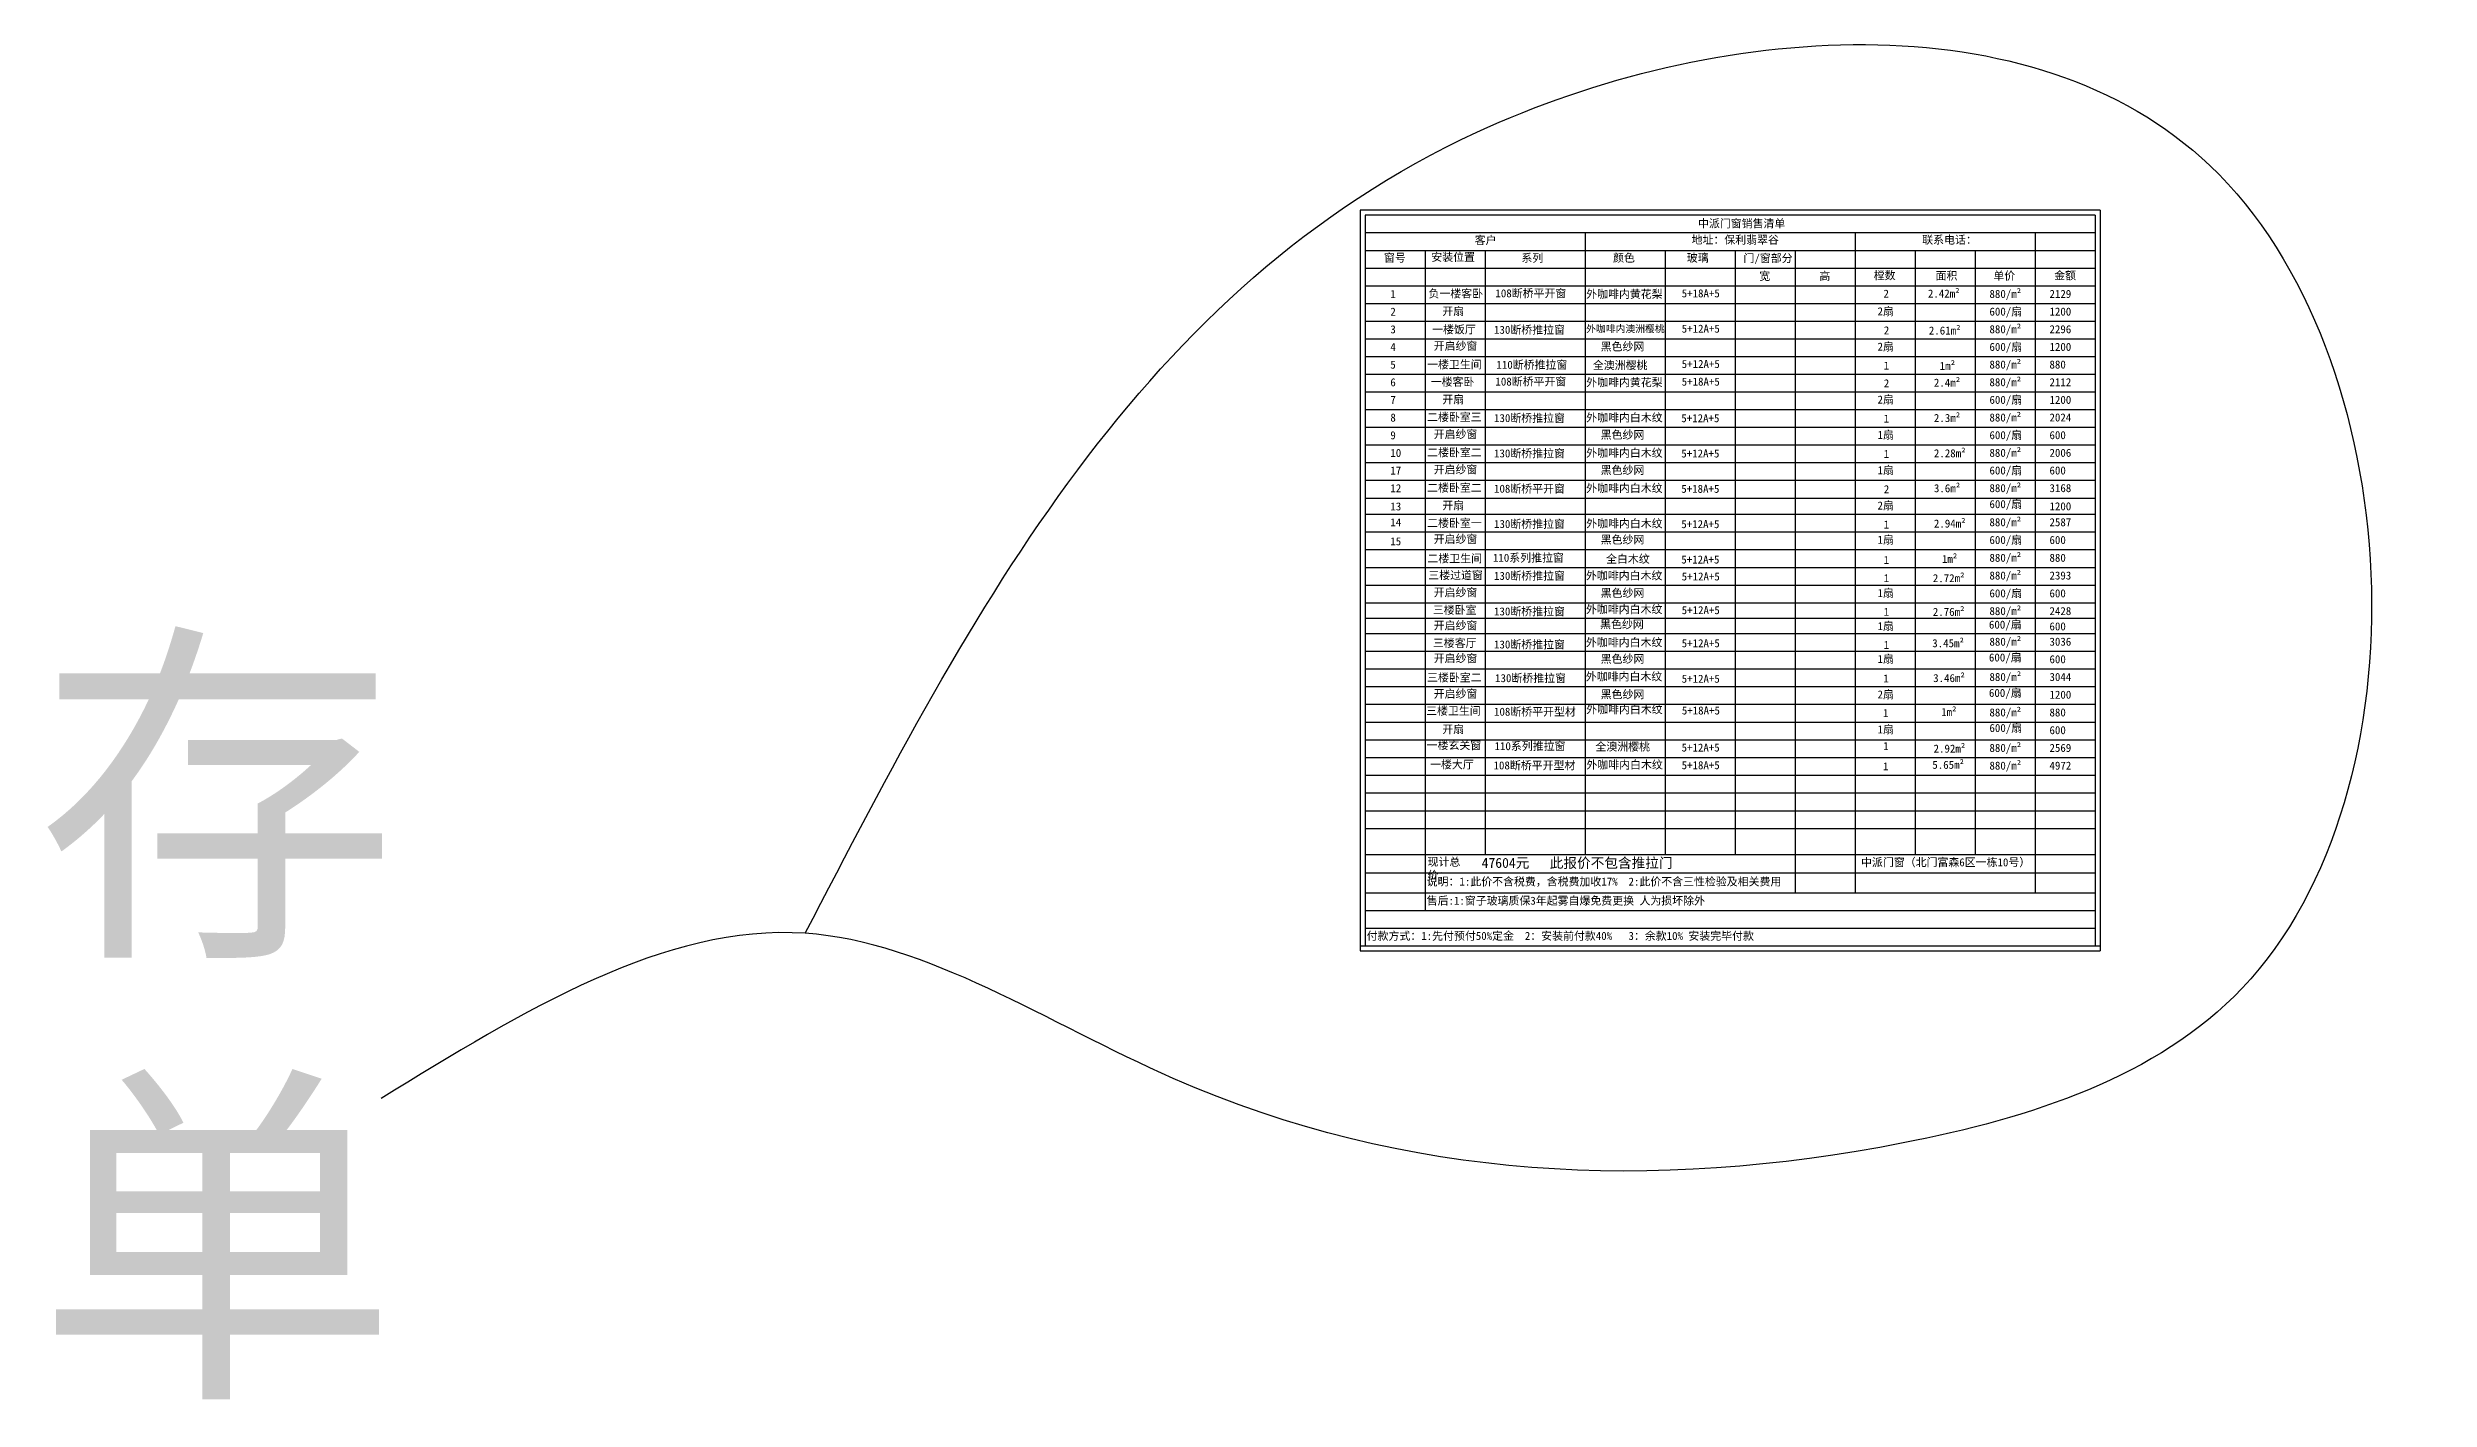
# Model space of a CAD drawing. Header units: inches. Extents: x -138455 to 599497, y -747149 to 13167.
# Drawn here: x 102012 to 125822, y -119861 to -106349 of the extents above; entities that cross this region are included whole.
import ezdxf

# ---------------------------------------------------------------- set-up
doc = ezdxf.new("R2010")
doc.units = ezdxf.units.IN
doc.header["$MEASUREMENT"] = 0
doc.layers.add('0 @ 1', color=7, linetype='Continuous')
doc.styles.add('Annotative', font='arialbd.ttf')

msp = doc.modelspace()

# ---------------------------------------------------------------- linework, layer by layer
for p, q in [((122531.9, -107974.3), (115131.9, -107974.3)), ((115131.9, -107974.3), (115131.9, -115375.8)), ((122481.9, -108024.3), (115181.9, -108024.3)), ((115181.9, -108024.3), (115181.9, -115325.8)), ((122481.9, -108024.3), (122481.9, -115325.8)), ((122531.9, -107974.3), (122531.9, -115375.8)), ((122481.9, -108200.3), (115181.9, -108200.3)), ((117381.9, -108200.3), (117381.9, -109965)), ((120081.9, -108200.3), (120081.9, -114797.8)), ((121881.9, -108200.3), (121881.9, -109965)), ((115181.9, -108376.8), (122481.9, -108376.8)), ((115181.9, -108553.2), (122481.9, -108553.2)), ((115781.9, -108376.8), (115781.9, -109965)), ((116381.9, -108376.8), (116381.9, -109965)), ((118181.9, -108376.8), (118181.9, -110670.9)), ((118881.9, -108376.8), (118881.9, -110494.4)), ((119481.9, -108376.8), (119481.9, -114797.8)), ((120681.9, -108376.8), (120681.9, -114416.1)), ((121281.9, -108376.8), (121281.9, -109965)), ((115181.9, -108729.7), (122481.9, -108729.7)), ((115181.9, -108906.2), (122481.9, -108906.2)), ((115181.9, -109082.6), (122481.9, -109082.6)), ((115181.9, -109259.1), (122481.9, -109259.1)), ((115181.9, -109435.6), (122481.9, -109435.6)), ((115181.9, -109612), (122481.9, -109612)), ((115181.9, -109788.5), (122481.9, -109788.5)), ((115181.9, -109965), (122481.9, -109965)), ((115781.9, -109965), (115781.9, -110670.9)), ((116381.9, -109965), (116381.9, -110670.9)), ((117381.9, -109965), (117381.9, -110670.9)), ((121281.9, -109965), (121281.9, -114416.1)), ((121881.9, -109965), (121881.9, -114797.8)), ((115181.9, -110141.5), (122481.9, -110141.5)), ((115181.9, -110317.9), (122481.9, -110317.9)), ((115181.9, -110494.4), (122481.9, -110494.4)), ((115181.9, -110670.9), (122481.9, -110670.9)), ((115781.9, -110670.9), (115781.9, -114973.8)), ((116381.9, -110670.9), (116381.9, -112382.6)), ((117381.9, -110494.4), (117381.9, -114416.1)), ((118181.9, -110494.4), (118181.9, -114416.1)), ((118881.9, -110494.4), (118881.9, -114416.1)), ((115181.9, -110852.6), (122481.9, -110852.6)), ((115181.9, -111011.8), (122481.9, -111011.8)), ((115181.9, -111189.4), (122481.9, -111189.4)), ((115181.9, -111367.1), (122481.9, -111367.1)), ((115181.9, -111544.8), (122481.9, -111544.8)), ((115181.9, -111722.4), (122481.9, -111722.4)), ((115181.9, -111900.1), (122481.9, -111900.1)), ((115181.9, -112053), (122481.9, -112053)), ((115181.9, -112206.1), (122481.9, -112206.1)), ((115181.9, -112381.5), (122481.9, -112381.5)), ((115181.9, -112558.7), (122481.9, -112558.7)), ((116381.9, -112381.5), (116381.9, -114416.1)), ((115181.9, -112736), (122481.9, -112736)), ((115181.9, -112913.3), (122481.9, -112913.3)), ((115181.9, -113090.5), (122481.9, -113090.5)), ((115181.9, -113267.8), (122481.9, -113267.8)), ((115181.9, -113445.1), (122481.9, -113445.1)), ((115181.9, -113622.3), (122481.9, -113622.3)), ((115181.9, -113799.6), (122481.9, -113799.6)), ((115181.9, -113976.9), (122481.9, -113976.9)), ((115181.9, -114154.1), (122481.9, -114154.1)), ((115181.9, -114416.1), (122481.9, -114416.1)), ((115181.9, -114597), (122481.9, -114597)), ((115181.9, -114797.8), (122481.9, -114797.8)), ((115181.9, -114973.8), (122481.9, -114973.8)), ((115181.9, -115149.8), (122481.9, -115149.8)), ((115131.9, -115325.8), (122531.9, -115325.8)), ((115131.9, -115375.8), (122531.9, -115375.8))]:
    msp.add_line(p, q)
msp.add_spline([(109585.4, -115202.1), (116299.6, -107194.2), (123627.2, -107526.7), (123950, -115750.3), (120560.6, -117298.3), (113265.3, -116653.3), (109585.4, -115202.1), (105347.7, -116852.5)], degree=3)

# ---------------------------------------------------------------- texts
at = {"layer": '0 @ 1', "attachment_point": 1, "style": 'Annotative'}
for s, width, insert, char_height in [('{\\fSimSun|b1|i0|c134|p2;中派门窗销售清单}', 1381.442, (118510.5, -108066.9), 80), ('{\\fSimSun|b1|i0|c134|p2;客户}', 485.592, (116278.1, -108233.6), 80), ('{\\fSimSun|b1|i0|c134|p2;地址：保利翡翠谷}', 1564.514, (118446.4, -108229.3), 80), ('{\\fSimSun|b1|i0|c134|p2;联系电话：}', 603.897, (120752, -108229.6), 80), ('{\\fSimSun|b1|i0|c134|p2;窗号}', 485.592, (115370.6, -108409.3), 80), ('{\\fSimSun|b1|i0|c134|p2;安装位置}', 485.592, (115844.4, -108402.2), 80), ('{\\fSimSun|b1|i0|c134|p2;系列}', 485.592, (116745.3, -108411.5), 80), ('{\\fSimSun|b1|i0|c134|p2;颜色}', 485.592, (117661.2, -108409.6), 80), ('{\\fSimSun|b1|i0|c134|p2;玻璃}', 485.592, (118398.7, -108409.6), 80), ('{\\fSimSun|b1|i0|c134|p2;门/窗部分}', 603.897, (118965, -108413.5), 80), ('{\\fSimSun|b1|i0|c134|p2;1}', 485.592, (115434.9, -108771.6), 80), ('\\pi186.47937;{\\fSimSun|b1|i0|c134|p2;负一楼客卧}', 921.091, (115629.6, -108767.2), 80), ('{\\fSimSun|b1|i0|c134|p2;108断桥平开窗}', 921.091, (116485.2, -108764.4), 80), ('{\\fSimSun|b1|i0|c134|p2;外咖啡内黄花梨}', 840.838, (117392.8, -108771.6), 80), ('{\\fSimSun|b1|i0|c134|p2;5+18A+5}', 753.781, (118347.5, -108764.9), 80), ('{\\fSimSun|b1|i0|c134|p2;宽}', 603.897, (119123.5, -108592.3), 80), ('{\\fSimSun|b1|i0|c134|p2;高}', 603.897, (119723.5, -108592.3), 80), ('{\\fSimSun|b1|i0|c134|p2;樘数}', 603.897, (120266.8, -108585.2), 80), ('{\\fSimSun|b1|i0|c134|p2;2}', 753.781, (120364.3, -108768.1), 80), ('{\\fSimSun|b1|i0|c134|p2;2.42m²}', 753.781, (120809.1, -108766.9), 80), ('{\\fSimSun|b1|i0|c134|p2;面积}', 603.897, (120885.3, -108589.1), 80), ('{\\fSimSun|b1|i0|c134|p2;880/m²}', 753.781, (121424, -108770.6), 80), ('{\\fSimSun|b1|i0|c134|p2;单价}', 603.897, (121463, -108589.1), 80), ('{\\fSimSun|b1|i0|c134|p2;2129}', 753.781, (122024, -108770.6), 80), ('{\\fSimSun|b1|i0|c134|p2;金额}', 603.897, (122071.7, -108586.3), 80), ('{\\fSimSun|b1|i0|c134|p2;2}', 485.592, (115434.9, -108948.1), 80), ('{\\fSimSun|b1|i0|c134|p2;开扇}', 753.781, (115954.4, -108943.5), 80), ('{\\fSimSun|b1|i0|c134|p2;2扇}', 753.781, (120305.2, -108944.6), 80), ('{\\fSimSun|b1|i0|c134|p2;600/扇}', 753.781, (121424, -108947.1), 80), ('{\\fSimSun|b1|i0|c134|p2;1200}', 753.781, (122024, -108947.1), 80), ('{\\fSimSun|b1|i0|c134|p2;3}', 485.592, (115434.9, -109124.6), 80), ('\\pi297.468;{\\fSimSun|b1|i0|c134|p2;一楼饭厅}', 921.091, (115555.2, -109125.8), 80), ('{\\fSimSun|b1|i0|c134|p2;开启纱窗}', 753.781, (115868.1, -109290.8), 80), ('{\\fSimSun|b1|i0|c134|p2;130断桥推拉窗}', 921.091, (116471.3, -109129.3), 80), ('{\\fSimSun|b1|i0|c134|p2;外咖啡内澳洲樱桃}', 840.838, (117392.8, -109124.6), 70), ('{\\fSimSun|b1|i0|c134|p2;黑色纱网}', 753.781, (117537.4, -109296.4), 80), ('{\\fSimSun|b1|i0|c134|p2;5+12A+5}', 753.781, (118347.5, -109117.9), 80), ('{\\fSimSun|b1|i0|c134|p2;2扇}', 753.781, (120305.2, -109297.6), 80), ('{\\fSimSun|b1|i0|c134|p2;2}', 753.781, (120367.5, -109134.7), 80), ('\\pi306.3408;{\\fSimSun|b1|i0|c134|p2;2.61m²}', 753.781, (120511.8, -109136.7), 80), ('{\\fSimSun|b1|i0|c134|p2;880/m²}', 753.781, (121424, -109123.6), 80), ('{\\fSimSun|b1|i0|c134|p2;2296}', 753.781, (122024, -109123.6), 80), ('{\\fSimSun|b1|i0|c134|p2;4}', 485.592, (115434.9, -109301), 80), ('{\\fSimSun|b1|i0|c134|p2;5}', 485.592, (115434.9, -109477.5), 80), ('\\pi185.82;{\\fSimSun|b1|i0|c134|p2;一楼卫生间}', 921.091, (115616.2, -109476.3), 80), ('{\\fSimSun|b1|i0|c134|p2;110断桥推拉窗}', 921.091, (116495.3, -109479.2), 80), ('{\\fSimSun|b1|i0|c134|p2;全澳洲樱桃}', 840.838, (117459, -109483.5), 80), ('{\\fSimSun|b1|i0|c134|p2;5+12A+5}', 753.781, (118347.5, -109470.8), 80), ('{\\fSimSun|b1|i0|c134|p2;1}', 753.781, (120367.5, -109487.7), 80), ('\\pi306.3408;{\\fSimSun|b1|i0|c134|p2;  1m²}', 753.781, (120511.8, -109489.6), 80), ('{\\fSimSun|b1|i0|c134|p2;880/m²}', 753.781, (121424, -109476.5), 80), ('{\\fSimSun|b1|i0|c134|p2;600/扇}', 753.781, (121424, -109300), 80), ('{\\fSimSun|b1|i0|c134|p2;880}', 753.781, (122024, -109476.5), 80), ('{\\fSimSun|b1|i0|c134|p2;1200}', 753.781, (122024, -109300), 80), ('{\\fSimSun|b1|i0|c134|p2;6}', 485.592, (115434.9, -109654), 80), ('\\pi185.82;{\\fSimSun|b1|i0|c134|p2;一楼客卧}', 921.091, (115652.6, -109649.4), 80), ('{\\fSimSun|b1|i0|c134|p2;108断桥平开窗}', 921.091, (116485.2, -109646.7), 80), ('{\\fSimSun|b1|i0|c134|p2;外咖啡内黄花梨}', 840.838, (117392.8, -109654), 80), ('{\\fSimSun|b1|i0|c134|p2;5+18A+5}', 753.781, (118347.5, -109647.3), 80), ('{\\fSimSun|b1|i0|c134|p2;2}', 753.781, (120367.5, -109664.1), 80), ('\\pi306.3408;{\\fSimSun|b1|i0|c134|p2;  2.4m²}', 753.781, (120453.5, -109657.7), 80), ('{\\fSimSun|b1|i0|c134|p2;880/m²}', 753.781, (121424, -109653), 80), ('{\\fSimSun|b1|i0|c134|p2;2112}', 753.781, (122024, -109653), 80), ('{\\fSimSun|b1|i0|c134|p2;7}', 485.592, (115434.9, -109830.4), 80), ('\\pi182.96288;{\\fSimSun|b1|i0|c134|p2;二楼卧室三}', 921.091, (115619.1, -110002.4), 80), ('{\\fSimSun|b1|i0|c134|p2;开扇}', 753.781, (115954.4, -109825.8), 80), ('{\\fSimSun|b1|i0|c134|p2;130断桥推拉窗}', 921.091, (116471.3, -110011.6), 80), ('{\\fSimSun|b1|i0|c134|p2;外咖啡内白木纹}', 840.838, (117392.8, -110006.9), 80), ('{\\fSimSun|b1|i0|c134|p2;2扇}', 753.781, (120305.2, -109827), 80), ('\\pi306.3408;{\\fSimSun|b1|i0|c134|p2;  2.3m²}', 753.781, (120453.5, -110010.7), 80), ('{\\fSimSun|b1|i0|c134|p2;880/m²}', 753.781, (121424, -110005.9), 80), ('{\\fSimSun|b1|i0|c134|p2;600/扇}', 753.781, (121424, -109829.4), 80), ('{\\fSimSun|b1|i0|c134|p2;1200}', 753.781, (122024, -109829.4), 80), ('{\\fSimSun|b1|i0|c134|p2;8}', 485.592, (115434.9, -110006.9), 80), ('{\\fSimSun|b1|i0|c134|p2;9}', 485.592, (115434.9, -110183.4), 80), ('{\\fSimSun|b1|i0|c134|p2;开启纱窗}', 753.781, (115868.1, -110173.2), 80), ('{\\fSimSun|b1|i0|c134|p2;黑色纱网}', 753.781, (117537.4, -110178.8), 80), ('{\\fSimSun|b1|i0|c134|p2;5+12A+5}', 753.781, (118343.3, -110012.9), 80), ('{\\fSimSun|b1|i0|c134|p2;1扇}', 753.781, (120305.2, -110179.9), 80), ('{\\fSimSun|b1|i0|c134|p2;1}', 753.781, (120367.5, -110017.1), 80), ('{\\fSimSun|b1|i0|c134|p2;600/扇}', 753.781, (121424, -110182.4), 80), ('{\\fSimSun|b1|i0|c134|p2;2024}', 753.781, (122024, -110005.9), 80), ('{\\fSimSun|b1|i0|c134|p2;600}', 753.781, (122024, -110182.4), 80), ('{\\fSimSun|b1|i0|c134|p2;10}', 485.592, (115434.9, -110359.9), 80), ('\\pi183.842;{\\fSimSun|b1|i0|c134|p2;二楼卧室二}', 921.091, (115619.1, -110355.3), 80), ('{\\fSimSun|b1|i0|c134|p2;130断桥推拉窗}', 921.091, (116471.3, -110364.5), 80), ('{\\fSimSun|b1|i0|c134|p2;外咖啡内白木纹}', 840.838, (117392.8, -110359.9), 80), ('{\\fSimSun|b1|i0|c134|p2;5+12A+5}', 753.781, (118343.3, -110365.8), 80), ('{\\fSimSun|b1|i0|c134|p2;1}', 753.781, (120367.5, -110370), 80), ('\\pi306.3408;{\\fSimSun|b1|i0|c134|p2;  2.28m²}', 753.781, (120453.5, -110363.6), 80), ('{\\fSimSun|b1|i0|c134|p2;880/m²}', 753.781, (121424, -110358.8), 80), ('{\\fSimSun|b1|i0|c134|p2;2006}', 753.781, (122024, -110358.8), 80), ('{\\fSimSun|b1|i0|c134|p2;17}', 485.592, (115434.9, -110536.3), 80), ('{\\fSimSun|b1|i0|c134|p2;12}', 485.592, (115434.9, -110712.8), 80), ('\\pi183.842;{\\fSimSun|b1|i0|c134|p2;二楼卧室二}', 921.091, (115619.1, -110708.2), 80), ('{\\fSimSun|b1|i0|c134|p2;开启纱窗}', 753.781, (115868.1, -110526.1), 80), ('{\\fSimSun|b1|i0|c134|p2;108断桥平开窗}', 921.091, (116471.3, -110717.5), 80), ('{\\fSimSun|b1|i0|c134|p2;外咖啡内白木纹}', 840.838, (117392.8, -110712.8), 80), ('{\\fSimSun|b1|i0|c134|p2;黑色纱网}', 753.781, (117537.4, -110531.7), 80), ('{\\fSimSun|b1|i0|c134|p2;1扇}', 753.781, (120305.2, -110532.9), 80), ('\\pi306.3408;{\\fSimSun|b1|i0|c134|p2;3.6m²}', 753.781, (120562.5, -110713.2), 80), ('{\\fSimSun|b1|i0|c134|p2;880/m²}', 753.781, (121424, -110711.8), 80), ('{\\fSimSun|b1|i0|c134|p2;600/扇}', 753.781, (121424, -110535.3), 80), ('{\\fSimSun|b1|i0|c134|p2;3168}', 753.781, (122024, -110711.8), 80), ('{\\fSimSun|b1|i0|c134|p2;600}', 753.781, (122024, -110535.3), 80), ('{\\fSimSun|b1|i0|c134|p2;13}', 485.592, (115434.9, -110894.6), 80), ('{\\fSimSun|b1|i0|c134|p2;开扇}', 753.781, (115954.4, -110884.6), 80), ('{\\fSimSun|b1|i0|c134|p2;5+18A+5}', 753.781, (118343.3, -110718.8), 80), ('{\\fSimSun|b1|i0|c134|p2;2扇}', 753.781, (120305.2, -110885.8), 80), ('{\\fSimSun|b1|i0|c134|p2;2}', 753.781, (120367.5, -110723), 80), ('{\\fSimSun|b1|i0|c134|p2;600/扇}', 753.781, (121424, -110871.8), 80), ('{\\fSimSun|b1|i0|c134|p2;1200}', 753.781, (122024, -110893.6), 80), ('{\\fSimSun|b1|i0|c134|p2;14}', 485.592, (115434.9, -111053.7), 80), ('\\pi183.842;{\\fSimSun|b1|i0|c134|p2;二楼卧室一}', 921.091, (115619.1, -111061.2), 80), ('{\\fSimSun|b1|i0|c134|p2;130断桥推拉窗}', 921.091, (116471.3, -111070.4), 80), ('{\\fSimSun|b1|i0|c134|p2;外咖啡内白木纹}', 840.838, (117392.8, -111065.8), 80), ('{\\fSimSun|b1|i0|c134|p2;5+12A+5}', 753.781, (118343.3, -111071.7), 80), ('{\\fSimSun|b1|i0|c134|p2;1}', 753.781, (120367.5, -111075.9), 80), ('\\pi306.3408;{\\fSimSun|b1|i0|c134|p2;2.94m²}', 753.781, (120562.5, -111066.1), 80), ('{\\fSimSun|b1|i0|c134|p2;880/m²}', 753.781, (121424, -111052.7), 80), ('{\\fSimSun|b1|i0|c134|p2;2587}', 753.781, (122024, -111052.7), 80), ('{\\fSimSun|b1|i0|c134|p2;15}', 485.592, (115434.2, -111243.3), 80), ('\\pi186.25959;{\\fSimSun|b1|i0|c134|p2;二楼卫生间}', 921.091, (115619.1, -111415.3), 80), ('{\\fSimSun|b1|i0|c134|p2;开启纱窗}', 753.781, (115868.1, -111221.2), 80), ('{\\fSimSun|b1|i0|c134|p2;110系列推拉窗}', 921.091, (116460.4, -111408.3), 80), ('{\\fSimSun|b1|i0|c134|p2;黑色纱网}', 753.781, (117537.4, -111226.7), 80), ('\\pi198.44109;{\\fSimSun|b1|i0|c134|p2;全白木纹}', 840.838, (117392.8, -111419.9), 80), ('{\\fSimSun|b1|i0|c134|p2;5+12A+5}', 753.781, (118343.3, -111425.8), 80), ('{\\fSimSun|b1|i0|c134|p2;1扇}', 753.781, (120305.2, -111227.9), 80), ('\\pi306.3408;{\\fSimSun|b1|i0|c134|p2;1m²}', 753.781, (120642.5, -111420.2), 80), ('{\\fSimSun|b1|i0|c134|p2;880/m²}', 753.781, (121424, -111408), 80), ('{\\fSimSun|b1|i0|c134|p2;600/扇}', 753.781, (121424, -111230.4), 80), ('{\\fSimSun|b1|i0|c134|p2;880}', 753.781, (122024, -111408), 80), ('{\\fSimSun|b1|i0|c134|p2;600}', 753.781, (122024, -111230.4), 80), ('\\pi354.3912;{\\fSimSun|b1|i0|c134|p2;三楼过道窗}', 921.091, (115459.7, -111582.7), 80), ('{\\fSimSun|b1|i0|c134|p2;130断桥推拉窗}', 921.091, (116471.3, -111589), 80), ('{\\fSimSun|b1|i0|c134|p2;外咖啡内白木纹}', 840.838, (117390.6, -111586.4), 80), ('{\\fSimSun|b1|i0|c134|p2;5+12A+5}', 753.781, (118347.5, -111595), 80), ('{\\fSimSun|b1|i0|c134|p2;1}', 753.781, (120367.5, -111430), 80), ('{\\fSimSun|b1|i0|c134|p2;1}', 753.781, (120367.5, -111611.8), 80), ('\\pi220.6264;{\\fSimSun|b1|i0|c134|p2;2.72m²}', 753.781, (120637.3, -111612), 80), ('{\\fSimSun|b1|i0|c134|p2;880/m²}', 753.781, (121424, -111585.7), 80), ('{\\fSimSun|b1|i0|c134|p2;2393}', 753.781, (122024, -111585.7), 80), ('{\\fSimSun|b1|i0|c134|p2;开启纱窗}', 753.781, (115868.1, -111754.1), 80), ('{\\fSimSun|b1|i0|c134|p2;黑色纱网}', 753.781, (117537.4, -111759.7), 80), ('{\\fSimSun|b1|i0|c134|p2;1扇}', 753.781, (120305.2, -111760.9), 80), ('{\\fSimSun|b1|i0|c134|p2;600/扇}', 753.781, (121424, -111763.3), 80), ('{\\fSimSun|b1|i0|c134|p2;600}', 753.781, (122024, -111763.3), 80), ('{\\fSimSun|b1|i0|c134|p2;存单}', 4816.599, (101900.2, -112517.7), 2646.516), ('\\pi354.3912;{\\fSimSun|b1|i0|c134|p2;三楼卧室}', 921.091, (115505.3, -111930), 80), ('{\\fSimSun|b1|i0|c134|p2;开启纱窗}', 753.781, (115868.1, -112084.7), 80), ('{\\fSimSun|b1|i0|c134|p2;130断桥推拉窗}', 921.091, (116471.3, -111944.3), 80), ('{\\fSimSun|b1|i0|c134|p2;外咖啡内白木纹}', 840.838, (117390.6, -111923.2), 80), ('{\\fSimSun|b1|i0|c134|p2;黑色纱网}', 753.781, (117531.8, -112073.5), 80), ('{\\fSimSun|b1|i0|c134|p2;5+12A+5}', 753.781, (118347.5, -111931.8), 80), ('{\\fSimSun|b1|i0|c134|p2;1扇}', 753.781, (120305.2, -112091.4), 80), ('{\\fSimSun|b1|i0|c134|p2;1}', 753.781, (120367.5, -111948.6), 80), ('\\pi220.6264;{\\fSimSun|b1|i0|c134|p2;2.76m²}', 753.781, (120637.3, -111948.8), 80), ('{\\fSimSun|b1|i0|c134|p2;600/扇}', 753.781, (121418.8, -112076.4), 80), ('{\\fSimSun|b1|i0|c134|p2;880/m²}', 753.781, (121424, -111941), 80), ('{\\fSimSun|b1|i0|c134|p2;2428}', 753.781, (122024, -111941), 80), ('{\\fSimSun|b1|i0|c134|p2;600}', 753.781, (122024, -112093.9), 80), ('\\pi354.3912;{\\fSimSun|b1|i0|c134|p2;三楼客厅}', 921.091, (115505.3, -112260.8), 80), ('{\\fSimSun|b1|i0|c134|p2;130断桥推拉窗}', 921.091, (116471.3, -112275.1), 80), ('{\\fSimSun|b1|i0|c134|p2;外咖啡内白木纹}', 840.838, (117390.6, -112254), 80), ('{\\fSimSun|b1|i0|c134|p2;5+12A+5}', 753.781, (118347.5, -112262.6), 80), ('{\\fSimSun|b1|i0|c134|p2;1}', 753.781, (120367.5, -112279.4), 80), ('\\pi220.6264;{\\fSimSun|b1|i0|c134|p2;3.45m²}', 753.781, (120631.5, -112262.5), 80), ('{\\fSimSun|b1|i0|c134|p2;880/m²}', 753.781, (121424, -112247), 80), ('{\\fSimSun|b1|i0|c134|p2;3036}', 753.781, (122024, -112247), 80), ('\\pi354.3912;{\\fSimSun|b1|i0|c134|p2;三楼卧室二}', 921.091, (115446.9, -112606.1), 80), ('{\\fSimSun|b1|i0|c134|p2;开启纱窗}', 753.781, (115868.1, -112413.2), 80), ('{\\fSimSun|b1|i0|c134|p2;130断桥推拉窗}', 921.091, (116481.8, -112611.6), 80), ('{\\fSimSun|b1|i0|c134|p2;外咖啡内白木纹}', 840.838, (117389, -112595.6), 80), ('{\\fSimSun|b1|i0|c134|p2;黑色纱网}', 753.781, (117537.5, -112419.1), 80), ('{\\fSimSun|b1|i0|c134|p2;5+12A+5}', 753.781, (118347.5, -112617.5), 80), ('{\\fSimSun|b1|i0|c134|p2;1扇}', 753.781, (120305.2, -112419.9), 80), ('{\\fSimSun|b1|i0|c134|p2;1}', 753.781, (120363.8, -112614.2), 80), ('\\pi220.6264;{\\fSimSun|b1|i0|c134|p2;3.46m²}', 753.781, (120640.9, -112610.7), 80), ('{\\fSimSun|b1|i0|c134|p2;600/扇}', 753.781, (121418.8, -112404.9), 80), ('{\\fSimSun|b1|i0|c134|p2;880/m²}', 753.781, (121424, -112599.7), 80), ('{\\fSimSun|b1|i0|c134|p2;3044}', 753.781, (122024, -112599.7), 80), ('{\\fSimSun|b1|i0|c134|p2;600}', 753.781, (122024, -112422.4), 80), ('{\\fSimSun|b1|i0|c134|p2;开启纱窗}', 753.781, (115868.1, -112767.7), 80), ('{\\fSimSun|b1|i0|c134|p2;黑色纱网}', 753.781, (117537.5, -112773.6), 80), ('{\\fSimSun|b1|i0|c134|p2;2扇}', 753.781, (120305.2, -112774.5), 80), ('{\\fSimSun|b1|i0|c134|p2;600/扇}', 753.781, (121418.8, -112759.4), 80), ('{\\fSimSun|b1|i0|c134|p2;1200}', 753.781, (122024, -112776.9), 80), ('\\pi354.3912;{\\fSimSun|b1|i0|c134|p2;三楼卫生间}', 921.091, (115438.1, -112938.2), 80), ('{\\fSimSun|b1|i0|c134|p2;108断桥平开型材}', 921.091, (116471.3, -112946.8), 80), ('{\\fSimSun|b1|i0|c134|p2;外咖啡内白木纹}', 840.838, (117392.8, -112923.7), 80), ('{\\fSimSun|b1|i0|c134|p2;5+18A+5}', 753.781, (118348.6, -112934.8), 80), ('{\\fSimSun|b1|i0|c134|p2;1}', 753.781, (120359.5, -112960), 80), ('\\pi306.3408;{\\fSimSun|b1|i0|c134|p2;1m²}', 753.781, (120634.5, -112950.2), 80), ('{\\fSimSun|b1|i0|c134|p2;880/m²}', 753.781, (121424, -112954.2), 80), ('{\\fSimSun|b1|i0|c134|p2;880}', 753.781, (122024, -112954.2), 80), ('\\pi354.3912;{\\fSimSun|b1|i0|c134|p2;一楼玄关窗}', 1001.272, (115443.4, -113282.5), 80), ('{\\fSimSun|b1|i0|c134|p2;开扇}', 753.781, (115954.4, -113122.5), 80), ('{\\fSimSun|b1|i0|c134|p2;110系列推拉窗}', 921.091, (116476.5, -113291.2), 80), ('{\\fSimSun|b1|i0|c134|p2;全澳洲樱桃}', 840.838, (117484.8, -113296.4), 80), ('{\\fSimSun|b1|i0|c134|p2;5+12A+5}', 753.781, (118346.3, -113305.6), 80), ('{\\fSimSun|b1|i0|c134|p2;1扇}', 753.781, (120305.2, -113123.7), 80), ('{\\fSimSun|b1|i0|c134|p2;1}', 753.781, (120362.1, -113290.6), 80), ('\\pi306.3408;{\\fSimSun|b1|i0|c134|p2;2.92m²}', 753.781, (120559.1, -113315.9), 80), ('{\\fSimSun|b1|i0|c134|p2;880/m²}', 753.781, (121424, -113308.7), 80), ('{\\fSimSun|b1|i0|c134|p2;600/扇}', 753.781, (121424, -113109.7), 80), ('{\\fSimSun|b1|i0|c134|p2;2569}', 753.781, (122024, -113308.7), 80), ('{\\fSimSun|b1|i0|c134|p2;600}', 753.781, (122024, -113131.5), 80), ('\\pi354.3912;{\\fSimSun|b1|i0|c134|p2;一楼大厅}', 1001.272, (115477.3, -113474.8), 80), ('{\\fSimSun|b1|i0|c134|p2;108断桥平开型材}', 921.091, (116466.3, -113483.5), 80), ('{\\fSimSun|b1|i0|c134|p2;外咖啡内白木纹}', 840.838, (117395.1, -113477.2), 80), ('{\\fSimSun|b1|i0|c134|p2;5+18A+5}', 753.781, (118346.8, -113481.8), 80), ('{\\fSimSun|b1|i0|c134|p2;1}', 753.781, (120359.5, -113492.5), 80), ('\\pi306.3408;{\\fSimSun|b1|i0|c134|p2;5.65m²}', 753.781, (120546.3, -113477.8), 80), ('{\\fSimSun|b1|i0|c134|p2;880/m²}', 753.781, (121424, -113486), 80), ('{\\fSimSun|b1|i0|c134|p2;4972}', 753.781, (122024, -113486), 80), ('{\\fSimSun|b1|i0|c134|p2;现计总价：}', 485.592, (115806.9, -114448), 80), ('{\\fSimSun|b1|i0|c134|p2;47604元   此报价不包含推拉门}', 2644.65, (116347.8, -114448.2), 100), ('{\\fSimSun|b1|i0|c134|p2;中派门窗（北门富森6区一栋10号）}', 1756.126, (120140.5, -114452.3), 80), ('{\\fSimSun|b1|i0|c134|p2;说明：1:此价不含税费，含税费加收17%  2:此价不含三性检验及相关费用}', 3920.385, (115798.2, -114645.4), 80), ('{\\fSimSun|b1|i0|c134|p2;售后:1:窗子玻璃质保3年起雾自爆免费更换 人为损坏除外  }', 6510.182, (115798.2, -114836.3), 80), ('{\\fSimSun|b1|i0|c134|p2;付款方式：1:先付预付50%定金  2：安装前付款40%   3：余款10% 安装完毕付款}', 6510.182, (115198.2, -115188.3), 80)]:
    msp.add_mtext_dynamic_manual_height_columns(s, width=width, gutter_width=903.5, heights=[0], dxfattribs=dict(at, insert=insert, char_height=char_height))

doc.saveas('drawing.dxf')
